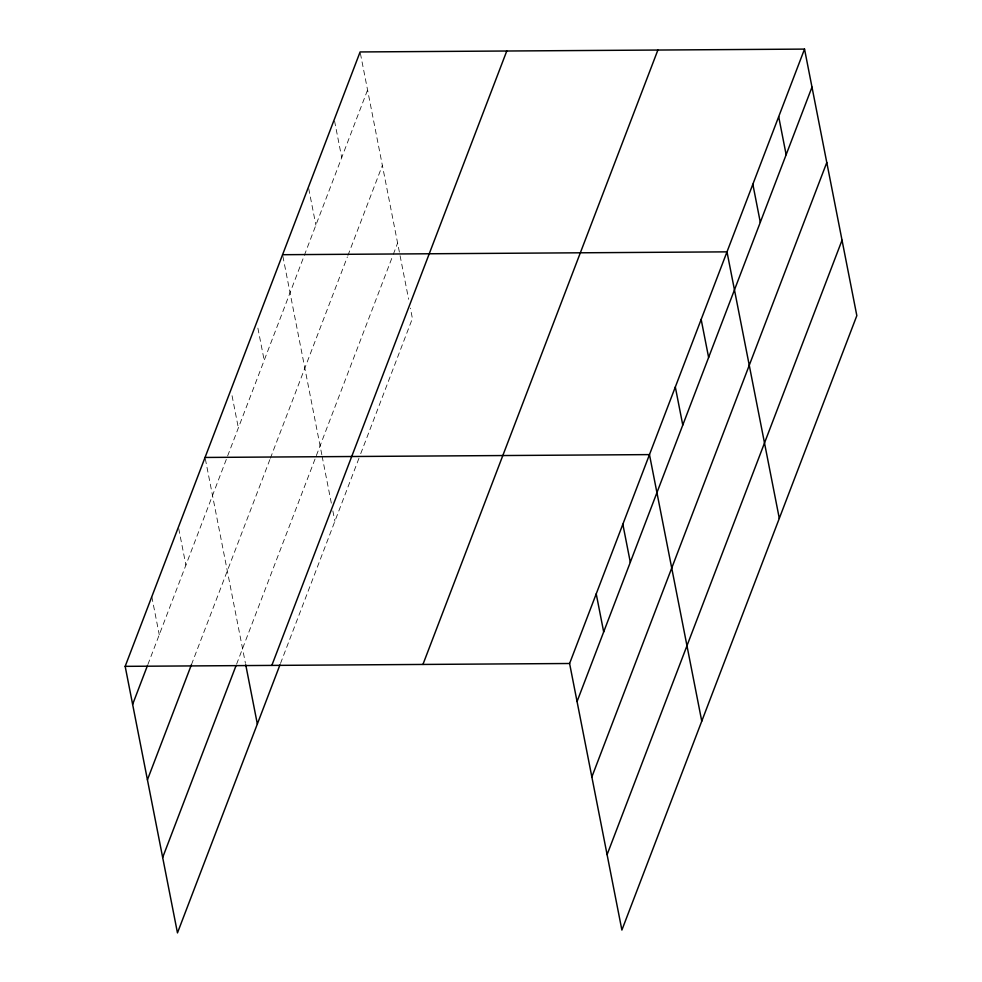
<?xml version="1.0" encoding="UTF-8"?>
<svg xmlns="http://www.w3.org/2000/svg" width="982" height="982" viewBox="0 0 982 982"><rect width="100%" height="100%" fill="white"/><g stroke="black" fill="none" stroke-linecap="round" stroke-linejoin="round"><path stroke-width="0.74" stroke-dasharray="4.91 3.68" d="M147.852 664.593L367.575 89.976M191.441 664.679L269.841 459.662M270.381 458.25L347.37 256.903M347.91 255.504L382.366 165.393M236.576 664.225L392.763 255.762M393.303 254.35L397.612 243.082M280.496 663.464L360.185 455.071M360.725 453.672L412.403 318.499L410.378 308.152M360.394 53.409L408.635 299.277M334.555 120.995L341.724 157.562M308.716 188.581L315.885 225.148M282.865 256.167L321.826 454.715M322.108 456.188L331.4 503.508M332.849 510.898L334.874 521.246M257.885 328.135L264.195 360.308M232.047 395.721L238.356 427.894M205.336 458.913L245.451 663.378M178.712 528.549L185.893 565.116M151.805 596.712L159.256 634.74"/><path stroke-width="1.47" d="M279.956 664.863L177.472 932.9L125.168 666.348L360.112 51.948L804.528 49.1L856.832 315.652L621.888 930.052L569.597 663.501L804.528 49.1M132.631 704.376L147.3 666.005M147.435 779.794L191.441 664.679M162.668 857.482L236.036 665.649M271.83 665.415L506.773 51.003M422.935 664.446L657.879 50.045M577.06 701.529L811.991 87.128M591.851 776.946L826.783 162.546M607.097 854.635L842.028 240.234M282.583 254.706L726.999 251.858L779.303 518.398M205.054 457.452L649.47 454.605L701.762 721.156M125.168 666.348L569.597 663.501M778.689 116.686L786.152 154.714M752.85 184.272L760.301 222.3M701.16 319.432L708.623 357.46M675.321 387.018L682.772 425.046M622.846 524.241L630.309 562.269M596.221 593.865L603.685 631.892M245.745 664.851L257.345 724.004"/></g></svg>
